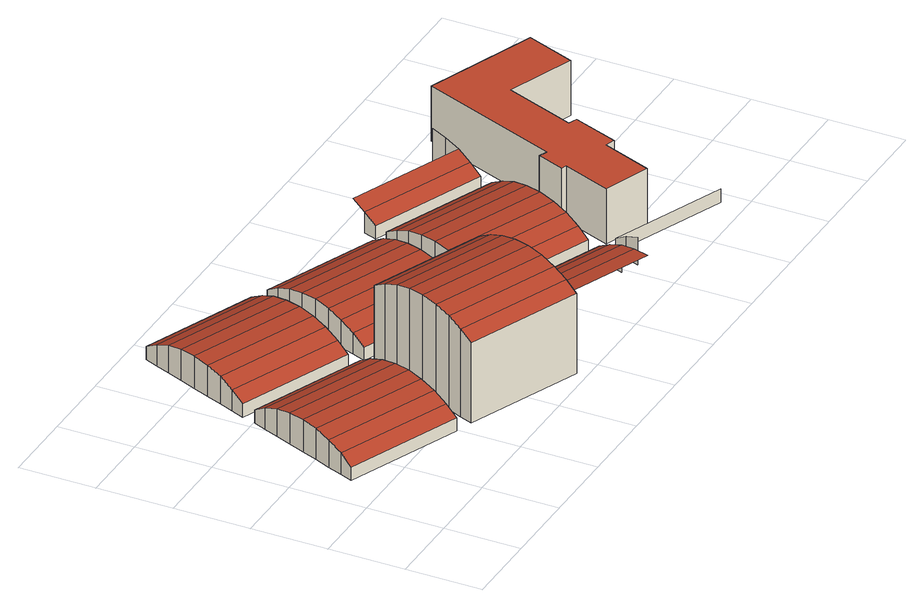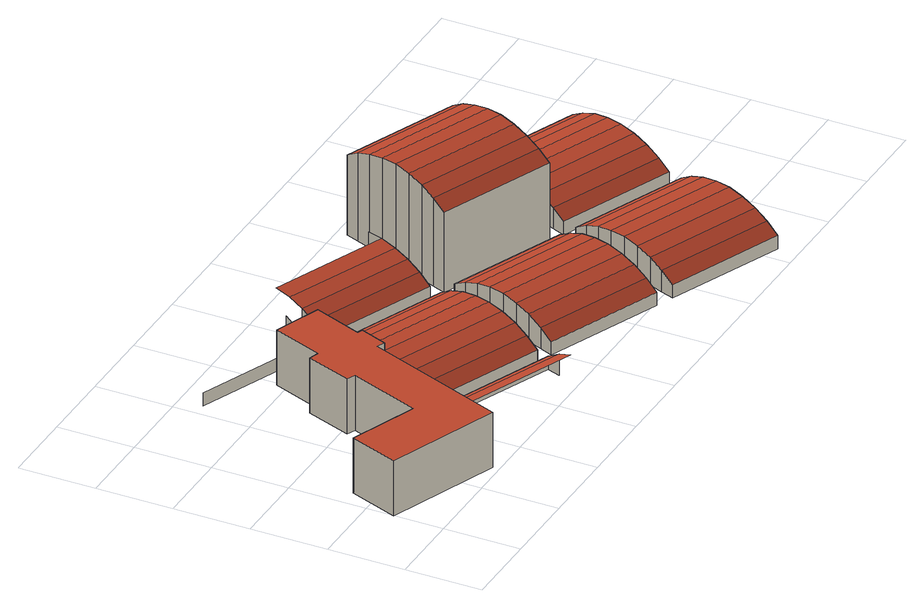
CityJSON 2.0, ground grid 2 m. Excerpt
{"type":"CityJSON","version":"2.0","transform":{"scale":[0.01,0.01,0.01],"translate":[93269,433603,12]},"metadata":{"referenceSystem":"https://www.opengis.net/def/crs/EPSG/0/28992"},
"CityObjects":{
"building1":{"type":"Building","attributes":{"measuredHeight":21.9},"children":["building1-1","building1-2","building1-3","building1-4","building1-5"],"geometry":[{"type":"MultiSurface","lod":"2","boundaries":[[[0,1,2,3]],[[1,0,4,5]],[[5,4,6,7]],[[7,6,8,9]],[[9,8,10,11]],[[12,13,14,15]],[[11,10,16,17]],[[4,0,3,18]],[[13,19,20,14]],[[17,16,21,22]],[[6,4,18,23]],[[19,24,25,20]],[[22,21,26,27]],[[28,29,30,31]],[[8,6,23,32]],[[27,26,33,34]],[[29,35,36,30]],[[37,38,34,33]],[[10,8,32,39]],[[35,40,41,36]],[[42,12,15,43]],[[12,42,44,13]],[[39,45,16,10]],[[40,46,47,41]],[[13,44,48,19]],[[45,49,21,16]],[[50,47,46,51]],[[19,48,52,24]],[[49,53,26,21]],[[54,50,51,55]],[[24,52,56,57]],[[53,37,33,26]],[[29,58,59,35]],[[60,54,55,61]],[[35,59,62,40]],[[63,60,61,64]],[[44,42,43,65]],[[40,62,66,46]],[[48,44,65,67]],[[68,69,70,71]],[[46,66,72,51]],[[52,48,67,73]],[[69,74,75,70]],[[51,72,76,55]],[[56,52,73,77]],[[74,78,79,75]],[[55,76,80,61]],[[77,81,82,56]],[[62,59,83,84]],[[78,85,86,79]],[[61,80,87,64]],[[88,63,64,87]],[[81,89,90,82]],[[66,62,84,91]],[[92,86,85,93]],[[94,68,71,95]],[[68,94,96,69]],[[91,97,72,66]],[[98,92,93,99]],[[100,101,102,103]],[[69,96,104,74]],[[97,105,76,72]],[[106,102,101,107]],[[74,104,108,78]],[[105,109,80,76]],[[110,106,107,111]],[[78,108,112,85]],[[109,88,87,80]],[[113,110,111,114]],[[85,112,115,93]],[[116,113,114,117]],[[96,94,95,118]],[[93,115,119,99]],[[104,96,118,120]],[[99,119,121,122]],[[123,124,125,126]],[[101,127,128,107]],[[108,104,120,129]],[[122,121,130,131]],[[124,132,133,125]],[[107,128,134,111]],[[112,108,129,135]],[[132,136,137,133]],[[111,134,138,114]],[[135,139,115,112]],[[136,140,141,137]],[[114,138,142,117]],[[143,116,117,142]],[[139,144,119,115]],[[145,141,140,146]],[[147,123,126,148]],[[144,149,121,119]],[[123,147,150,124]],[[151,145,146,152]],[[149,153,130,121]],[[124,150,154,132]],[[155,151,152,156]],[[132,154,157,136]],[[158,159,138,134]],[[160,155,156,161]],[[136,157,162,140]],[[159,143,142,138]],[[163,164,165,166]],[[167,168,169,170]],[[140,162,171,146]],[[172,163,166,173]],[[150,147,148,174]],[[146,171,175,152]],[[154,150,174,176]],[[152,175,177,156]],[[157,154,176,178]],[[156,177,179,161]],[[180,160,161,179]],[[181,182,183,184]],[[162,157,178,185]],[[186,181,184,187]],[[188,167,170,189]],[[167,188,190,168]],[[185,191,171,162]],[[182,192,193,183]],[[168,190,194,195]],[[192,196,197,193]],[[198,172,173,199]],[[191,200,175,171]],[[196,201,202,197]],[[200,203,177,175]],[[204,186,187,205]],[[203,180,179,177]],[[190,188,189,206]],[[207,204,205,208]],[[194,190,206,209]],[[210,211,212,201,196,192,182,181,186,204,207,213,214,215]],[[216,194,209,217]],[[213,207,208,218]],[[201,212,219,202]],[[220,216,217,221]],[[214,213,218,222]],[[215,214,222,223]],[[210,215,223,224]],[[212,211,225,219]],[[211,210,224,225]]],"semantics":{"surfaces":[{"type":"WallSurface"},{"type":"RoofSurface"}],"values":[0,1,1,1,1,0,1,0,0,1,0,0,1,0,0,1,0,0,0,0,0,1,0,0,1,0,0,1,0,0,1,0,1,0,1,0,0,1,0,0,1,0,0,1,0,0,1,0,0,0,1,0,0,0,0,0,1,0,0,0,1,0,0,1,0,0,1,0,0,1,0,0,1,0,1,0,1,0,1,0,1,0,0,1,0,0,1,0,0,0,0,0,1,0,0,1,0,1,0,0,1,0,0,0,1,0,0,1,0,1,0,1,0,0,0,0,0,1,0,0,1,0,0,0,0,0,0,0,0,0,0,1,0,0,0,0,0,0,0,0,0]}}]},
"building1-1":{"type":"BuildingInstallation","parents":["building1"],"geometry":[{"type":"MultiSurface","lod":"2","boundaries":[[[53,37,33,26]],[[226,227,17,22]],[[0,1,2,3]],[[227,228,11,17]],[[6,4,18,23]],[[4,0,3,18]],[[1,5,229,2]],[[230,226,22,27]],[[7,9,231,232]],[[8,6,23,32]],[[9,11,228,231]],[[5,7,232,229]],[[38,230,27,34]],[[37,38,34,33]],[[39,45,16,10]],[[10,8,32,39]],[[45,49,21,16]],[[49,53,26,21]],[[27,26,33,34]],[[22,21,26,27]],[[7,6,8,9]],[[11,10,16,17]],[[5,4,6,7]],[[1,0,4,5]],[[9,8,10,11]],[[17,16,21,22]]],"semantics":{"surfaces":[{"type":"WallSurface"},{"type":"RoofSurface"}],"values":[0,0,0,0,0,0,0,0,0,0,0,0,0,0,0,0,0,0,1,1,1,1,1,1,1,1]}}]},
"building1-2":{"type":"BuildingInstallation","parents":["building1"],"geometry":[{"type":"MultiSurface","lod":"2","boundaries":[[[233,234,235,236]],[[237,238,239,240]],[[238,233,236,239]],[[89,237,240,90]],[[241,242,57,243]],[[52,48,67,73]],[[244,241,243,245]],[[42,12,15,43]],[[24,57,242,25]],[[13,19,20,14]],[[12,13,14,15]],[[81,89,90,82]],[[77,81,82,56]],[[56,52,73,77]],[[19,24,25,20]],[[48,44,65,67]],[[44,42,43,65]],[[234,244,245,235]],[[57,56,82,243]],[[235,240,239,236]],[[245,90,240,235]],[[243,82,90,245]],[[24,52,56,57]],[[19,48,52,24]],[[13,44,48,19]],[[12,42,44,13]]],"semantics":{"surfaces":[{"type":"WallSurface"},{"type":"RoofSurface"}],"values":[0,0,0,0,0,0,0,0,0,0,0,0,0,0,0,0,0,0,1,1,1,1,1,1,1,1]}}]},
"building1-3":{"type":"BuildingInstallation","parents":["building1"],"geometry":[{"type":"MultiSurface","lod":"2","boundaries":[[[60,54,55,61]],[[54,50,51,55]],[[35,40,41,36]],[[63,60,61,64]],[[40,46,47,41]],[[62,59,83,84]],[[97,105,76,72]],[[50,47,46,51]],[[109,88,87,80]],[[88,63,64,87]],[[66,62,84,91]],[[105,109,80,76]],[[91,97,72,66]],[[29,35,36,30]],[[58,246,247,248]],[[59,58,248,83]],[[28,29,30,31]],[[246,28,31,247]],[[55,76,80,61]],[[61,80,87,64]],[[28,246,58,29]],[[46,66,72,51]],[[40,62,66,46]],[[35,59,62,40]],[[29,58,59,35]],[[51,72,76,55]]],"semantics":{"surfaces":[{"type":"WallSurface"},{"type":"RoofSurface"}],"values":[0,0,0,0,0,0,0,0,0,0,0,0,0,0,0,0,0,0,1,1,1,1,1,1,1,1]}}]},
"building1-4":{"type":"BuildingInstallation","parents":["building1"],"geometry":[{"type":"MultiSurface","lod":"2","boundaries":[[[153,249,131,130]],[[74,78,79,75]],[[249,250,122,131]],[[135,139,115,112]],[[78,85,86,79]],[[144,149,121,119]],[[98,92,93,99]],[[69,74,75,70]],[[112,108,129,135]],[[94,68,71,95]],[[96,94,95,118]],[[250,98,99,122]],[[92,86,85,93]],[[149,153,130,121]],[[139,144,119,115]],[[104,96,118,120]],[[68,69,70,71]],[[108,104,120,129]],[[122,121,130,131]],[[78,108,112,85]],[[99,119,121,122]],[[93,115,119,99]],[[85,112,115,93]],[[74,104,108,78]],[[69,96,104,74]],[[68,94,96,69]]],"semantics":{"surfaces":[{"type":"WallSurface"},{"type":"RoofSurface"}],"values":[0,0,0,0,0,0,0,0,0,0,0,0,0,0,0,0,0,0,1,1,1,1,1,1,1,1]}}]},
"building1-5":{"type":"BuildingInstallation","parents":["building1"],"geometry":[{"type":"MultiSurface","lod":"2","boundaries":[[[136,140,141,137]],[[150,147,148,174]],[[180,160,161,179]],[[145,141,140,146]],[[200,203,177,175]],[[151,145,146,152]],[[147,123,126,148]],[[155,151,152,156]],[[154,150,174,176]],[[160,155,156,161]],[[162,157,178,185]],[[123,124,125,126]],[[132,136,137,133]],[[124,132,133,125]],[[203,180,179,177]],[[185,191,171,162]],[[191,200,175,171]],[[157,154,176,178]],[[136,157,162,140]],[[146,171,175,152]],[[140,162,171,146]],[[152,175,177,156]],[[123,147,150,124]],[[124,150,154,132]],[[156,177,179,161]],[[132,154,157,136]]],"semantics":{"surfaces":[{"type":"WallSurface"},{"type":"RoofSurface"}],"values":[0,0,0,0,0,0,0,0,0,0,0,0,0,0,0,0,0,0,1,1,1,1,1,1,1,1]}}]}
},
"vertices":[
[397,163,135],[94,285,135],[94,285,99],[397,163,99],[410,197,157],[108,319,157],[426,236,174],[123,358,174],[442,277,184],[140,399,184],[460,319,188],[157,441,188],[230,634,135],[244,668,157],[244,668,99],[230,634,99],[477,362,184],[174,484,184],[410,197,99],[260,706,174],[260,706,99],[493,403,174],[191,525,174],[426,236,99],[276,747,184],[276,747,99],[509,442,157],[206,564,157],[443,149,317],[457,183,339],[457,183,99],[443,149,99],[442,277,99],[523,476,135],[220,598,135],[473,221,355],[473,221,99],[523,476,99],[220,598,99],[460,319,99],[489,262,366],[489,262,99],[533,512,135],[533,512,99],[547,546,157],[477,362,99],[506,305,370],[506,305,99],[562,584,174],[493,403,99],[524,348,99],[524,348,366],[579,625,184],[509,442,99],[540,389,99],[540,389,355],[596,668,188],[293,790,188],[760,61,339],[775,99,355],[555,427,99],[555,427,339],[792,140,366],[569,462,99],[569,462,317],[547,546,99],[809,183,370],[562,584,99],[578,493,135],[592,528,157],[592,528,99],[578,493,99],[826,226,366],[579,625,99],[607,566,174],[607,566,99],[843,267,355],[596,668,99],[624,607,184],[624,607,99],[858,305,339],[613,711,99],[613,711,184],[775,99,99],[792,140,99],[641,650,188],[641,650,99],[872,340,317],[872,340,99],[630,752,99],[630,752,174],[809,183,99],[658,693,99],[658,693,184],[881,371,135],[881,371,99],[895,406,157],[826,226,99],[675,734,99],[675,734,174],[835,126,184],[852,169,188],[852,169,99],[835,126,99],[910,444,174],[843,267,99],[870,212,99],[870,212,184],[927,485,184],[858,305,99],[886,253,99],[886,253,174],[944,528,188],[901,291,99],[901,291,157],[961,571,184],[915,325,99],[915,325,135],[895,406,99],[978,612,174],[910,444,99],[993,650,157],[690,772,157],[927,359,135],[941,393,157],[941,393,99],[927,359,99],[1155,47,188],[1172,90,184],[927,485,99],[1007,684,135],[704,806,135],[957,431,174],[957,431,99],[1189,131,174],[944,528,99],[974,472,184],[974,472,99],[1204,169,157],[961,571,99],[991,515,188],[991,515,99],[1218,203,135],[1218,203,99],[978,612,99],[1008,558,99],[1008,558,184],[1230,237,135],[1230,237,99],[993,650,99],[1244,271,157],[1024,599,99],[1024,599,174],[1007,684,99],[1260,309,174],[1040,637,99],[1040,637,157],[1276,350,184],[1189,131,99],[1204,169,99],[1054,672,99],[1054,672,135],[1293,393,188],[1251,150,99],[1235,112,99],[1235,112,174],[1251,150,157],[1066,706,135],[1079,740,157],[1079,740,99],[1066,706,99],[1310,436,184],[1264,184,99],[1264,184,135],[1244,271,99],[1327,477,174],[1260,309,99],[1343,515,157],[1276,350,99],[1356,550,135],[1356,550,99],[1285,219,249],[1334,346,249],[1334,346,99],[1285,219,99],[1293,393,99],[1407,173,249],[1407,173,99],[1368,584,135],[1368,584,99],[1382,618,157],[1310,436,99],[1320,351,249],[1320,351,99],[1398,656,174],[1095,778,174],[1347,422,249],[1347,422,99],[1567,62,99],[1567,62,135],[1327,477,99],[1368,414,249],[1368,414,99],[1343,515,99],[1458,305,249],[1458,305,99],[1382,618,99],[1483,296,249],[1483,296,99],[1398,656,99],[1752,543,249],[1801,671,249],[1508,782,249],[1528,416,249],[1505,425,249],[1575,610,249],[1414,697,184],[1414,697,99],[1528,416,99],[1508,782,99],[1431,740,188],[1431,740,99],[1505,425,99],[1575,610,99],[1752,543,99],[1801,671,99],
[191,525,99],[174,484,99],[157,441,99],[108,319,99],[206,564,99],[140,399,99],[123,358,99],
[357,947,99],[343,912,99],[343,912,157],[357,947,135],[645,790,99],[659,825,99],[659,825,135],[645,790,157],[311,833,99],[293,790,99],[311,833,184],[327,874,99],[327,874,174],
[746,27,317],[746,27,99],[760,61,99],
[704,806,99],[690,772,99]
]}
